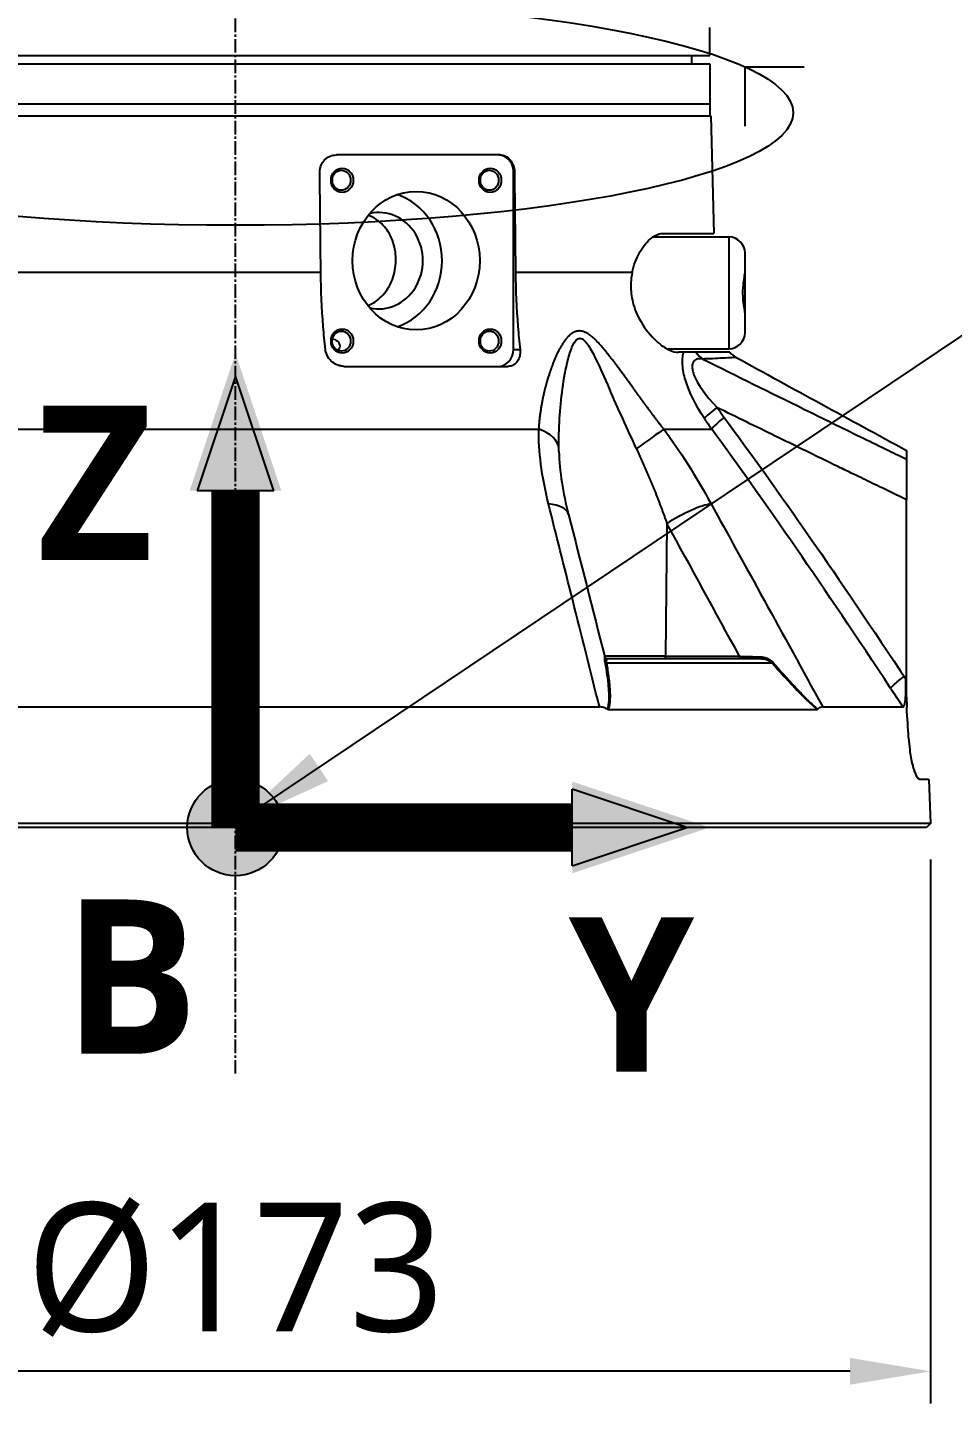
# Model space of a CAD drawing. Header units: millimetres. Extents: x 0 to 4378, y 0 to 2376.
# Drawn here: x 1619.2 to 1734.2, y 530.6 to 701.8 of the extents above; entities that cross this region are included whole.
import ezdxf

# ---------------------------------------------------------------- set-up
doc = ezdxf.new("R2010")
doc.units = ezdxf.units.MM
doc.header["$LTSCALE"] = 0.2
doc.linetypes.add('CENTER2', pattern=[1.125, 0.75, -0.125, 0.125, -0.125])
for name, color, linetype in [('02_Center Line', 1, 'CENTER2'), ('07_Special Line2', 76, 'Continuous'), ('12_Before Rev.Num.', 5, 'Continuous'), ('13_After Rev.Num.', 6, 'Continuous')]:
    doc.layers.add(name, color=color, linetype=linetype)
doc.layers.add('14_Mark', color=7, linetype='Continuous', true_color=0xe03c31)
doc.styles.add('Rainbow-5.0 Style', font='malgunsl.ttf')
doc.dimstyles.new('Rainbow-5.0 Style', dxfattribs={"dimtxt": 4, "dimasz": 2.5, "dimexe": 1, "dimexo": 1, "dimgap": 1, "dimtad": 1, "dimdsep": 46, "dimtxsty": 'Rainbow-5.0 Style', "dimcen": 0, "dimclrd": 251, "dimclre": 251, "dimclrt": 7, "dimazin": 3, "dimtp": 0.1, "dimtm": 0.1000000001, "dimtfac": 0.61, "dimtmove": 0, "dimatfit": 3, "dimfxl": 1, "dimlwd": -1, "dimlwe": -1, "dimarcsym": 1})

# ---------------------------------------------------------------- blocks, each defined once
blk = doc.blocks.new('A$C87452269')
for p, q in [((58.99788131788773, 96.00000000000364), (58.99788131788773, 99.00000000000364)), ((-58.99788131789501, 96.00000000000364), (58.99788131788773, 96.00000000000364)), ((56.69526961042993, 96.00000000000364), (56.71272467535891, 95.00000000000364)), ((-59, 95.00000000000364), (59, 95.00000000000364)), ((59, 95.00000000000364), (59, 88.50000000000364)), ((-59, 90.00000000000364), (59, 90.00000000000364)), ((-59, 88.50000000000364), (59.09165072549149, 88.50000000000364)), ((59.09165072549149, 88.50000000000364), (59.47396518040205, 73.90000000000146)), ((32.90375791505267, 83.65000000000146), (12.5606006537555, 83.65000000000146)), ((34.57167871104593, 81.55000000000291), (34.68755357106602, 81.55000000000291)), ((34.57167871104593, 59.45000000000437), (34.57167871104593, 81.55000000000291)), ((53.24380277816908, 73.90000000000146), (59.47396518040205, 73.90000000000146)), ((51.91498121556651, 73.45000000000073), (61.35757160023149, 73.45000000000073)), ((61.35757160023149, 73.45000000000437), (61.35757160023149, 59.55000000000291)), ((63.35757160023149, 61.55000000000291), (63.35757160023149, 71.45000000000073)), ((10.60979995424532, 69.0139275873371), (-41.08654323045448, 69.0139275873371)), ((49.32365697225305, 69.0139275873371), (34.81907760004106, 69.0139275873371)), ((34.57167871104593, 59.45000000000437), (35.38734863388345, 59.45000000000437)), ((53.6364548307738, 59.55000000000291), (61.35757160023149, 59.55000000000291)), ((55.73105290613148, 59.10000000000218), (55.07557749949592, 59.10000000000218)), ((61.45412827580549, 59.10000000000218), (55.7311166800755, 59.10000000000218)), ((13.5314918012582, 57.35000000000218), (33.87464906255445, 57.35000000000218)), ((-37.69948853403912, 49.53608112168513), (37.69948853407095, 49.53608112168513)), ((53.26389373254733, 49.53608112168513), (59.22319716028778, 49.53608112172151)), ((58.77755296466967, 40.1819825504499), (58.77747274045669, 40.1821016797403)), ((83.42887954473645, 18.35216030936135), (83.42893088677738, 40.77397349317107)), ((53.65089358027853, 37.81226609494115), (53.4853566482725, 21.29312819804909)), ((70.72883824659311, 33.28157056418058), (70.72883824659311, 33.27211003732373)), ((71.02883824659239, 32.8443450537452), (71.02883824659239, 32.83492523750101)), ((73.72883824659311, 28.88293441754649), (73.72883824659311, 28.87500121210905)), ((73.82883824659348, 28.73533918587782), (73.82883824659348, 28.7274928703664)), ((74.0288382465933, 28.43996850869735), (74.0288382465933, 28.43230250016859)), ((74.32644903969049, 28.0000000001819), (74.32145529638274, 28.0000000001819)), ((53.48534690430279, 21.29214691551169), (45.90464387097745, 21.29214691551169)), ((46.21265962621965, 21.00000000000364), (65.2126522615581, 21.00000000000364)), ((53.48536429224077, 21.29410963994451), (62.68626785730339, 21.29214691558809)), ((46.11543369936589, 20.4641814145325), (66.68335319779544, 20.4641814145325)), ((80.82883824657347, 18.26935042268815), (80.82883824657347, 18.26957498602133)), ((81.22883824659493, 17.66451155348113), (81.22883824659493, 17.66458568758026)), ((81.47883824659493, 17.32792990025337), (81.47883824659493, 17.32799389178035)), ((81.47883824659493, 17.28461005133431), (81.47883824659493, 17.28475604055348)), ((83.14998852689132, 18.76201752134148), (83.35489165468607, 18.45290484802536)), ((83.42887409514424, 16.09905492608596), (83.35961085378403, 18.30291883226528)), ((83.42887409514424, 16.09905492608596), (83.42887954473645, 18.35216030936135)), ((82.99481480386385, 14.99650004415162), (81.73949372478455, 16.89132182443791)), ((83.42887463221632, 16.27118341049936), (83.46932631844174, 14.98415968118934)), ((-45.2628946263394, 14.99258666580135), (45.26289462592649, 14.99258666736932)), ((46.33548263942612, 14.6947861208173), (72.35160561411249, 14.6947861208173)), ((73.01517167089423, 14.99258666580135), (82.99519300372594, 14.99258666512105)), ((83.47016230749432, 14.88228261239783), (83.46353557676957, 14.98373622733561)), ((86.221094580922, 5.986806222703308), (86.41270871266534, 0.4996954135058331)), ((86.41270871266534, 0.4996954135058331), (-86.41270871266988, 0.4996954135058331)), ((86.41270871266534, 0.4996954135058331), (85.93015846101662, -3.637978807091713e-12)), ((85.93015846101662, -3.637978807091713e-12), (-85.93015846101662, -3.637978807091713e-12))]:
    blk.add_line(p, q)
for centre, start, end in [((61.35757160023149, 71.45000000000073), 0, 90), ((61.35757160023149, 61.55000000000291), 270, 0)]:
    blk.add_arc(centre, 2.000000000000017, start, end)
for centre, major_axis, ratio, start_param, end_param in [((32.63861851879574, 81.55000000000291), (3.035925185660403e-14, 2.100000000000011), 0.9205048534523183, 4.712388980384703, 6.283185307179607), ((10.91760458268709, 80.50000000000364), (-1.354385353868892e-14, 1.250000000000012), 0.9205048534523175, 4.494204667888615, 4.93057329288087), ((29.32770165173315, 80.50000000000364), (-1.459769805034483e-14, 1.250000000000012), 0.9205048534523178, 4.494204667888614, 4.930573292880869), ((17.77826634627309, 70.50000000000364), (-9.429956815409918e-14, 8.600000000000085), 0.9205048534523175, 3.442246954204496, 5.982531006564879), ((17.77826634627309, 70.50000000000364), (5.183353746218701e-14, -6.000000000000059), 0.9205048534523177, 6.085343146653059, 9.622620121295798), ((10.91760458268709, 60.50000000000364), (-1.299741564375623e-14, 1.250000000000012), 0.9205048534523178, 4.890301942200272, 4.930573292880745), ((29.32770165173315, 60.50000000000364), (-1.354385353868892e-14, 1.250000000000012), 0.9205048534523175, 4.494204667888615, 4.93057329288087), ((32.63861851879574, 59.45000000000437), (1.122543418302052e-14, -2.100000000000018), 0.9205048534523175, 0, 1.570796326794891), ((59.52340639294016, 60.85018029219646), (-0.03806951426072868, 2.999758442289001), 0.9340632835532675, 2.181850768919199, 2.597153296152326), ((60.68663713804654, 52.30560269561465), (-2.480235443825538, -1.687729878621456), 0.1308235511377127, 4.948035408664106, 5.895303441798745), ((98.752649785627, 66.20846790545693), (45.75208855537978, -9.383181901956814), 0.795986691535365, 3.813983444511941, 3.853066969921853), ((61.56010725568922, 51.07545045157167), (-2.411352664815773, -1.784762820625177), 0.1400622427797446, 4.942659321620114, 5.910605933029733), ((35.22015836522223, 46.97046557193607), (4.999473748050196, 0.07254131618119408), 0.5854112687850838, 0.01994080326740947, 1.04343100646686), ((49.76096085215067, 46.97046557193607), (4.053536188257434, 2.927258849248592), 0.01176237832377421, 0.5188713298125194, 1.542361532997461), ((58.24738666996836, 106.6960910248345), (169.1336206684406, -92.68933907332737), 0.222057106594272, 4.975886450032916, 4.981824844137869), ((36.56814741850394, 37.68138112983797), (4.844711005073859, 1.236440168091982), 0.4687791268206981, 6.283170214987396, 7.230215262005144), ((55.56365506373641, 37.68138154349072), (-4.385303999462041, -2.401896923740748), 0.2184332937726351, 3.64628564734107, 5.041230412281967), ((36.56814741850394, 37.68138112983797), (4.844711005073861, 1.236440168091982), 0.4687791268206978, 6.282298607728438, 6.28317021498733), ((46.21265962621965, 21.30000000000291), (-1.742876125313747e-14, -0.2999999999998683), 0.9999929031415961, 4.95973332079193, 6.283185307179646), ((46.24614998502148, 20.657017697431), (-0.2951491284363623, -0.05373073593467418), 0.660564427974282, 0.2582544314624728, 0.9958373443043227), ((53.3705811260279, 21.30000000000291), (4.397117435786522e-16, -0.3000000000000229), 0.3826834323649583, 0, 1.547888461282266), ((62.5715025417885, 21.30000000007931), (2.394575016788705e-13, -0.3000000000757315), 0.3826834323650412, 0, 1.544615301971646), ((65.21265227196727, 21.29999306240643), (3.0888442019299e-11, -0.2999930624154649), 0.003767448132980713, 8.653670308333972e-06, 1.323476485999772), ((66.87237018290489, 20.65701769743828), (-0.2236197497770866, -0.1999855182479185), 0.1344646345647743, 0.4552805060985019, 1.19286341894958), ((70.32023226974161, 35.69275240158822), (166.023475329156, -250.6170606738201), 0.002880447990078332, 4.783917869705753, 4.785571770159661), ((80.91902415452205, 25.69485954397169), (-1.774054860926712, 11.65337647668633), 0.1452992235681309, 4.003320861225999, 4.019878715044891), ((84.2223414335358, 18.43069115428443), (2.500948974476283, 1.656880872925416), 0.1278304533983268, 1.80796047706014, 1.837343748741395), ((-1075.350872287685, -700.4975617069176), (1234.455022477641, -656.3476469863452), 0.9653511194565165, 1.057223007896959, 1.058864727963059), ((1.662825677159162, -89.56889201972444), (11.91721721188577, -378.2196698701767), 0.2321113495944738, 1.843580702354087, 1.843591468505062), ((4.550487550851358, 149.4239640901724), (-79.84917252621246, 134.1595571193344), 0.1101017075436926, 3.086416260472389, 3.086718800803501)]:
    blk.add_ellipse(centre, major_axis=major_axis, ratio=ratio, start_param=start_param, end_param=end_param)
for centre, major_axis, ratio in [((13.26199135362458, 80.50000000000364), (1.674035704299498e-15, -1.500000000000035), 0.9205048534523176), ((13.16430857150226, 80.50000000000364), (-1.395029753582896e-15, 1.250000000000012), 0.9205048534523187), ((31.67208842267064, 80.50000000000364), (1.67403570429942e-15, -1.499999999999965), 0.9205048534523175), ((31.57440564054832, 80.50000000000364), (-1.395029753582897e-15, 1.250000000000013), 0.9205048534523169), ((22.46703988814807, 70.50000000000364), (-9.597804704650325e-15, 8.600000000000085), 0.9205048534523175), ((13.26199135362458, 60.50000000000364), (1.674035704299487e-15, -1.500000000000025), 0.9205048534523175), ((13.16430857150226, 60.50000000000364), (-1.395029753582897e-15, 1.250000000000013), 0.9205048534523181), ((31.67208842267064, 60.50000000000364), (1.67403570429942e-15, -1.499999999999965), 0.9205048534523175), ((31.57440564054832, 60.50000000000364), (-1.395029753582897e-15, 1.250000000000013), 0.9205048534523169)]:
    blk.add_ellipse(centre, major_axis=major_axis, ratio=ratio)
for points, knots in [([(58.99788131788773, 99.00000000000364), (58.99788131788773, 99.05596077663722), (58.99796531498578, 99.11269328280468), (58.99811344497812, 99.16549944681174), (58.9982615747449, 99.218305530012), (58.99847675059118, 99.26864172552814), (58.99870808990545, 99.31234000420591), (58.99893943452844, 99.35603928567798), (58.9991914942857, 99.39430562870257), (58.99940466529551, 99.42397035231261), (58.9996178396359, 99.45363553942661), (58.99979631766109, 99.47553683755905), (58.99989822190764, 99.48784235790663), (58.99996471259601, 99.49587148875071), (58.99999999999636, 99.49998670446439), (58.99999999999636, 99.49999996723272), (58.99999999999636, 99.49999998907879), (58.99999999989996, 99.49999999971624), (58.99999999970532, 99.49999999914871)], [0, 0, 0, 0, 0.107467641415859, 0.107467641415859, 0.107467641415859, 0.21493511837461, 0.21493511837461, 0.21493511837461, 0.322405061510816, 0.322405061510816, 0.322405061510816, 0.42987668383301, 0.42987668383301, 0.42987668383301, 0.499999985704788, 0.499999985704788, 0.499999985704788, 0.5001154899819796, 0.5001154899819796, 0.5001154899819796, 0.5001154899819796]), ([(10.47827592527028, 81.55000000000291), (10.47823321371652, 81.55407042598017), (10.47820248856442, 81.5581370035543), (10.47696663864099, 81.8251123404516), (10.52863879046527, 82.10510332002377), (10.74040995205905, 82.61881502849428), (10.90043252251508, 82.8525575634958), (11.27159112416666, 83.22484236449236), (11.50890471472212, 83.38660995009559), (12.0238148442204, 83.59843398264275), (12.30082403345568, 83.65000000000146), (12.5606006537555, 83.65000000000146)], [0.6379720802646005, 0.6379720802646005, 0.6379720802646005, 0.6379720802646005, 0.6391912731240651, 0.6391912731240651, 0.7180921364767578, 0.7180921364767578, 0.7969929998294505, 0.7969929998294505, 0.8776444405911638, 0.8776444405911638, 0.9572533269179163, 0.9572533269179163, 0.9572533269179163, 0.9572533269179163]), ([(32.90375791505176, 83.65000000000146), (33.12477241017041, 83.65000000000146), (33.35999300485128, 83.59843398264275), (33.79684892255864, 83.38660995009559), (33.99805322079374, 83.22484236449236), (34.31387749642636, 82.8525575634958), (34.45075636714773, 82.61881502849428), (34.63549348511606, 82.10510332002377), (34.68336713977806, 81.8251123404516), (34.68739609032855, 81.56219958712973), (34.687458346526, 81.5581370035543), (34.68751085951226, 81.55407042598017), (34.68755357106602, 81.55000000000291)], [-0.3180620537938501, -0.3180620537938501, -0.3180620537938501, -0.3180620537938501, -0.2384531674670978, -0.2384531674670978, -0.1578017267053853, -0.1578017267053853, -0.07890086335269264, -0.07890086335269264, 0, 0, 0, 0.001219192859469876, 0.001219192859469876, 0.001219192859469876, 0.001219192859469876]), ([(16.46400729856032, 64.89374065572702), (16.5098118120568, 64.91297833617864), (16.55535152935045, 64.93292776385715), (17.26617592287585, 65.25756701020146), (17.86801952894712, 65.71586585136174), (18.81732253182054, 66.77269957985118), (19.22882258968821, 67.4419705377004), (19.78574241588649, 68.90997008289924), (19.93166351833315, 69.70873635967291), (19.96679544519975, 71.21749487974012), (19.85496770880218, 72.02639020443166), (19.35677351321465, 73.51336660416564), (18.96995999235605, 74.19163350899908), (18.05621232200519, 75.2632486676157), (17.46807484267902, 75.72862914194411), (16.71084496453204, 76.0836567517581), (16.61155243268513, 76.12603867202779), (16.51101922573707, 76.16500114996961)], [1.11057433703669, 1.11057433703669, 1.11057433703669, 1.11057433703669, 1.125889314929243, 1.125889314929243, 1.351193953972179, 1.351193953972179, 1.576181652872396, 1.576181652872396, 1.801169351772614, 1.801169351772614, 2.029240420450326, 2.029240420450326, 2.257311489128038, 2.257311489128038, 2.485112223314755, 2.485112223314755, 2.518862336889341, 2.518862336889341, 2.518862336889341, 2.518862336889341]), ([(49.32365697225305, 69.0139275873371), (49.35010379524101, 69.13707195021198), (49.37839029869338, 69.25902800219046), (49.63051690834982, 70.25470446355757), (49.96306931653908, 71.03755899956013), (50.7319284975365, 72.35909815970808), (51.23694116961087, 72.95038489831859), (52.26148245477816, 73.71483853950849), (52.77922288675563, 73.89945831921796), (53.24380277816817, 73.90000000000146)], [-4.497581447623855, -4.497581447623855, -4.497581447623855, -4.497581447623855, -4.459504378649212, -4.459504378649212, -4.182134506003827, -4.182134506003827, -3.861141805736833, -3.861141805736833, -3.549738273612625, -3.549738273612625, -3.549738273612625, -3.549738273612625]), ([(11.17807098808771, 59.45000000000437), (11.07495611288596, 60.38664649759085), (10.98438570126837, 61.3435333271118), (10.72991160331003, 64.56057862367015), (10.63244013782605, 66.85569681431662), (10.60979995424532, 69.0139275873371)], [10.9010527650414, 10.9010527650414, 10.9010527650414, 10.9010527650414, 11.17175794247852, 11.17175794247852, 11.80432298398041, 11.80432298398041, 11.80432298398041, 11.80432298398041]), ([(34.81907760004106, 69.0139275873371), (34.84171778362179, 66.85569681431662), (34.93918924910668, 64.56057862367015), (35.1936633470641, 61.3435333271118), (35.2842337586826, 60.38664649759085), (35.38734863388345, 59.45000000000437)], [12.01122203764196, 12.01122203764196, 12.01122203764196, 12.01122203764196, 12.64378707914384, 12.64378707914384, 12.91449225658096, 12.91449225658096, 12.91449225658096, 12.91449225658096]), ([(49.32365697225305, 69.0139275873371), (49.23897549000139, 68.61669793953479), (49.18310130430837, 68.20321364718984), (49.12416466571722, 67.04709471792376), (49.18887330551388, 66.31463678118598), (49.53626394155162, 64.7385988799615), (49.85034171461666, 63.94050955633793), (50.74069017980673, 62.27107397987493), (51.38418572818046, 61.43557622986918), (52.67367566933262, 60.16070781126109), (53.30940870242921, 59.69763256494116), (54.3192653600172, 59.21085132740336), (54.71924167172529, 59.0999791373215), (55.07557749949592, 59.10000000000218)], [-3.945015849113856, -3.945015849113856, -3.945015849113856, -3.945015849113856, -3.812381416842002, -3.812381416842002, -3.585477498220373, -3.585477498220373, -3.313626774316878, -3.313626774316878, -2.951008644487252, -2.951008644487252, -2.619444718049323, -2.619444718049323, -2.379641178510675, -2.379641178510675, -2.379641178510675, -2.379641178510675]), ([(63.3575716002324, 69.2974070024793), (63.35777990305542, 69.18466142588295), (63.33468480531246, 69.0271064342196), (63.26182115268693, 68.5821663011011), (63.20690945331808, 68.275900677756), (63.12226401839689, 67.6456138568974), (63.09037201810406, 67.33809935632598), (63.06134968094011, 66.78765884935638), (63.05711890284601, 66.55331768443284), (63.06634963884062, 66.0549558830935), (63.08218269135705, 65.79474756041964), (63.14181514313168, 65.16395194095094), (63.19531963074587, 64.81378187005248), (63.28876560929984, 64.24924631368413), (63.32899055847702, 64.02713964526265), (63.35388732755928, 63.79963464073444), (63.35766524145947, 63.74748671791895), (63.3575716002324, 63.70259299752797)], [1.226866860049611, 1.226866860049611, 1.226866860049611, 1.226866860049611, 1.323507215695209, 1.323507215695209, 1.445860169712676, 1.445860169712676, 1.546240725166403, 1.546240725166403, 1.61872455074069, 1.61872455074069, 1.70080073604406, 1.70080073604406, 1.826043551194222, 1.826043551194222, 1.937058211534999, 1.937058211534999, 1.976178444909603, 1.976178444909603, 1.976178444909603, 1.976178444909603]), ([(12.69609717920048, 59.3581691201216), (12.70303882343524, 59.36203001014655), (12.70987113419505, 59.36597950721989), (12.78347164892148, 59.41016837346979), (12.83765517484699, 59.45773957920392), (12.93530116247257, 59.57656637132459), (12.96961234291211, 59.64914306548235), (13.01299305332668, 59.81832352291894), (13.01142375408472, 59.92294228060928), (12.94194550302564, 60.1790379648628), (12.84994786492098, 60.32041925101657), (12.54854072988928, 60.60101898710127), (12.3009897507709, 60.72074506640638), (12.05007315833063, 60.72121983207762)], [1.018316719837377, 1.018316719837377, 1.018316719837377, 1.018316719837377, 1.022016416784548, 1.022016416784548, 1.058827103566527, 1.058827103566527, 1.106670069485048, 1.106670069485048, 1.17095248736052, 1.17095248736052, 1.262058410157705, 1.262058410157705, 1.390166218997249, 1.390166218997249, 1.390166218997249, 1.390166218997249]), ([(40.21779140185572, 47.10135030598758), (40.17206216730028, 49.57898896163169), (40.3264571316904, 52.09386931435074), (40.84073780428844, 55.82628754929101), (41.05679069860616, 57.06824092625902), (41.51915879278204, 58.83909390067856), (41.69741498934673, 59.42105135607562), (42.15441046811611, 60.41320603468557), (42.45009118916641, 60.84085682425575), (43.18516658222143, 60.85548204245424), (43.55839742469743, 60.43496582085572), (44.20349555817302, 59.4585723170967), (44.4964164510211, 58.88973995917695), (45.36066876565383, 57.1154796451483), (45.89887805285252, 55.86755224872104), (47.53784725727201, 52.11809018628628), (48.65384611049558, 49.58603525178114), (49.84178917348709, 47.10135030598758)], [0, 0, 0, 0, 0.25, 0.25, 0.375, 0.375, 0.4375, 0.4375, 0.5, 0.5, 0.5625, 0.5625, 0.624999999999999, 0.624999999999999, 0.749999999999999, 0.749999999999999, 1, 1, 1, 1]), ([(13.5314918012582, 57.35000000000218), (13.52374749789305, 57.35000000000218), (13.51599961371448, 57.35004356074569), (13.48626698845055, 57.35037738711617), (13.46426322787647, 57.35097371407755), (13.40495247702802, 57.35351491771871), (13.36763375262399, 57.35610772543805), (13.19922927238622, 57.37224020915892), (13.06874609888291, 57.39686584423544), (12.6997008969629, 57.5001450291893), (12.46928816575655, 57.60654127119778), (12.01304492394956, 57.90671431360897), (11.79663847992924, 58.11079874153074), (11.43970710397662, 58.5906543353085), (11.30504062981072, 58.86751081680632), (11.20657459226459, 59.25501295340655), (11.18883751889734, 59.35220195336296), (11.17807098808771, 59.45000000000437)], [-0.3477683568502347, -0.3477683568502347, -0.3477683568502347, -0.3477683568502347, -0.345385950333599, -0.345385950333599, -0.3386296287942426, -0.3386296287942426, -0.3271859468320503, -0.3271859468320503, -0.2869691925738913, -0.2869691925738913, -0.2114242295585936, -0.2114242295585936, -0.1231599811623822, -0.1231599811623822, -0.03048172247396057, -0.03048172247396057, 0, 0, 0, 0]), ([(35.38734863388345, 59.45000000000437), (35.41185026035419, 59.22743887510296), (35.40730368957156, 59.00866226146536), (35.33701749807551, 58.55226776946438), (35.25955496041843, 58.32180396475815), (35.04760642946894, 57.94343648408176), (34.92126299886149, 57.78991974168093), (34.64927998610437, 57.56730469309696), (34.51202561238642, 57.48844260998885), (34.27965777370355, 57.40426230640514), (34.193264764589, 57.3819466435707), (34.0619427103793, 57.36118918903594), (34.01925898661466, 57.35637169788242), (33.95296248700743, 57.35185881785947), (33.92971609417691, 57.3508240182382), (33.89580436952656, 57.3501110256766), (33.88523803446333, 57.35000000000218), (33.87464906255445, 57.35000000000218)], [-0.683614517972085, -0.683614517972085, -0.683614517972085, -0.683614517972085, -0.6141634795049422, -0.6141634795049422, -0.5308238833176346, -0.5308238833176346, -0.457172216732482, -0.457172216732482, -0.3969813805473817, -0.3969813805473817, -0.3635708954213863, -0.3635708954213863, -0.3478023526875635, -0.3478023526875635, -0.3393635610490592, -0.3393635610490592, -0.3355565741432732, -0.3355565741432732, -0.3355565741432732, -0.3355565741432732]), ([(58.30714185546822, 50.86597543961398), (57.17154412682248, 52.5871569985502), (56.4387502184245, 54.12685932208478), (56.0204089479621, 55.42788766315061), (55.81123831273089, 56.07840183368171), (55.67390703754427, 56.62446165952861), (55.60569862743614, 57.31789116275104), (55.53749021732801, 58.01132066597711), (55.58795135817854, 58.64659572118035), (55.73105294240304, 59.10000000000218)], [0, 0, 0, 0, 0.5, 0.5, 0.5, 0.75, 0.75, 0.75, 1, 1, 1, 1]), ([(58.10472569677313, 58.26571478955157), (57.97981925873319, 58.29010919790744), (57.86517972511956, 58.30183761893204), (57.65820162342425, 58.30491157573488), (57.59058088924303, 58.30133267182464), (57.27600137505851, 58.23689834431207), (57.12659246877683, 58.15575161695597), (56.84951246625133, 57.80342198134531), (56.78167470052722, 57.55384216161474), (56.79417299133456, 57.09152009473837), (56.81742807726005, 56.92277821375319), (56.88223459647816, 56.65042508130864), (56.90882508646064, 56.55643208263427), (56.97220394159467, 56.36244968897518), (57.02567830195949, 56.22162113538434), (57.45597740136054, 55.16844764459893), (58.38229741250689, 53.81745578998743), (59.8928800364838, 52.22707185061518)], [0, 0, 0, 0, 0.0624999999999958, 0.0624999999999958, 0.124999999999992, 0.124999999999992, 0.249999999999984, 0.249999999999984, 0.374999999999976, 0.374999999999976, 0.437499999999974, 0.437499999999974, 0.468749999999972, 0.468749999999972, 0.499999999999971, 0.499999999999971, 1, 1, 1, 1]), ([(58.10472569676858, 58.2657147895552), (62.40498413267142, 56.13283995889287), (66.59834659463922, 54.06057669758957), (70.68311162740792, 52.05000818957342), (73.0623685519613, 50.87891046262666), (75.40478489336601, 49.72874357580804), (77.7100183111952, 48.59971959594623), (78.73617733689844, 48.09714222646653), (79.75496819878026, 47.59875376854325), (80.76636126634185, 47.10457249404135), (80.91984649664937, 47.02957739157864), (81.07317028580474, 46.95462506278272), (81.2263419245428, 46.8796348852884), (81.62809018553253, 46.68294590521327), (82.02851364224534, 46.4882059171432), (82.42782516477291, 46.29331563828237)], [0, 0, 0, 0, 0.5039546104364107, 0.5039546104364107, 0.5039546104364107, 0.7974935256304067, 0.7974935256304067, 0.7974935256304067, 0.9281603834382046, 0.9281603834382046, 0.9281603834382046, 0.9479898972121645, 0.9479898972121645, 0.9479898972121645, 1, 1, 1, 1]), ([(62.24514397332314, 58.47133172258691), (62.24426314869925, 58.47181501871091), (61.89677616966492, 58.44852699433613), (61.21213423656536, 58.40880540400758), (60.87763127582457, 58.38939819430016), (60.46421544526856, 58.36499954831743), (59.96754446107116, 58.33766815389754), (59.95625959329118, 58.33704715693602), (59.94492971830368, 58.33642466063975), (59.93355498944948, 58.33580074134079), (59.55226635546023, 58.31488654281202), (59.11543962074211, 58.28765212966027), (58.62933873651855, 58.27683426710792)], [0.5000316437555254, 0.5000316437555254, 0.5000316437555254, 0.5000316437555254, 0.7671377573834874, 0.7671377573834874, 0.7671377573834874, 0.8976406984407046, 0.8976406984407046, 0.8976406984407046, 0.9006058574323157, 0.9006058574323157, 0.9006058574323157, 1, 1, 1, 1]), ([(83.42889715421006, 40.77397225139066), (82.3116441195616, 41.31245749465234), (81.19410259521374, 41.85027716770128), (80.07700785083853, 42.38911604827445), (79.69816109683143, 42.57185557136836), (79.31936022464743, 42.75469749514377), (78.94060555344095, 42.93764105329319), (78.14692762754385, 43.32099807784834), (77.3534443820854, 43.7047909248322), (76.5601456936638, 44.08899539842969), (75.95572867823648, 44.3817221161662), (75.35141879757794, 44.6746877818332), (74.74721249525464, 44.96788342552099), (73.00848410027083, 45.81161443097517), (71.27060736283784, 46.65724520803997), (69.53349871240425, 47.504573718139), (68.87620061581674, 47.8251912090127), (68.219011778805, 48.14605059088353), (67.56192893096522, 48.46714410187633), (65.16827737119456, 49.6368382826804), (62.77602172559637, 50.80962300320243), (60.38498407434145, 51.98507995633554), (60.22095147162599, 52.0657199509842), (60.05692451253344, 52.14637260566451), (59.89294017092743, 52.22704226836504)], [0, 0, 0, 0, 0.1421652837245261, 0.1421652837245261, 0.1421652837245261, 0.190378612578461, 0.190378612578461, 0.190378612578461, 0.2914093265324066, 0.2914093265324066, 0.2914093265324066, 0.368384977048041, 0.368384977048041, 0.368384977048041, 0.5898983057888376, 0.5898983057888376, 0.5898983057888376, 0.673715912312036, 0.673715912312036, 0.673715912312036, 0.979050536781829, 0.979050536781829, 0.979050536781829, 0.9999974395311565, 0.9999974395311565, 0.9999974395311565, 0.9999974395311565]), ([(83.42889948981156, 46.9003127023243), (83.42889951261623, 46.90031268986786), (83.42889953541817, 46.90031165241453), (83.42889955821738, 46.90030959037904), (83.42890267124949, 46.90002804116011), (83.4289057445776, 46.88063340039662), (83.42890877056561, 46.84328919243126), (83.42891181404957, 46.80572905546069), (83.42891480830167, 46.75001255123061), (83.4289177626215, 46.67749663748691), (83.42891779034562, 46.6768161207583), (83.42891781806338, 46.67613412568971), (83.42891784577387, 46.67545065323429), (83.42892076244243, 46.60351259784511), (83.42892361661325, 46.50636677101284), (83.42892648472662, 46.41498937869983), (83.42892654380012, 46.41310733339196), (83.4289266028236, 46.41122817153882), (83.42892666179523, 46.40935213220291), (83.42892949324596, 46.31927699015068), (83.42893228610137, 46.20948323189077), (83.42893436792656, 45.82102949263572)], [0.4990871525914052, 0.4990871525914052, 0.4990871525914052, 0.4990871525914052, 0.5, 0.5, 0.5, 0.6246396587464345, 0.6246396587464345, 0.6246396587464345, 0.75, 0.75, 0.75, 0.7511764287981537, 0.7511764287981537, 0.7511764287981537, 0.875, 0.875, 0.875, 0.877550319783114, 0.877550319783114, 0.877550319783114, 1, 1, 1, 1]), ([(83.42893436792565, 45.8210294918099), (83.4289352004671, 45.66559109591253), (83.42893575721246, 45.41733119193304), (83.4289363160351, 44.77031784473729), (83.42893629323316, 44.36192014449989), (83.42893560099583, 43.4401844472668), (83.42893495106455, 42.93084888146041), (83.42893322616328, 41.87742706805147), (83.4289321352444, 41.32297162417672), (83.42889715421006, 40.77397225139066)], [-0.6621411955046085, -0.6621411955046085, -0.6621411955046085, -0.6621411955046085, -0.500004661764362, -0.500004661764362, -0.330185761901586, -0.330185761901586, -0.1648010392819811, -0.1648010392819811, -7.303728316256653e-06, -7.303728316256653e-06, -7.303728316256653e-06, -7.303728316256653e-06]), ([(45.96985338562718, 20.55527606855321), (45.93111392198261, 20.76284622896492), (45.91858481771669, 20.94457891877755), (45.91747518112243, 21.05230878864677), (45.91638779654659, 21.15787830531917), (45.92441206907279, 21.21696887246799), (45.92195599880688, 21.22605598315931)], [0, 0, 0, 0, 0.5, 0.5, 0.5, 0.9899732859675234, 0.9899732859675234, 0.9899732859675234, 0.9899732859675234]), ([(46.25602205632822, 14.71446385851596), (46.3670328902117, 15.03390638370183), (46.43287052579035, 15.40662396914558), (46.45518820555844, 15.83592443843372), (46.45904629586585, 15.91013824546098), (46.46135443157345, 15.98002058918792), (46.4628575724073, 16.04830002421659), (46.46570205186617, 16.17750910839095), (46.46510322775703, 16.30134020662081), (46.46227062302933, 16.43965088983532), (46.4579411525674, 16.65105067022159), (46.44734051029263, 16.88647978578592), (46.43063487971085, 17.144585501439), (46.42248074371673, 17.2705687198395), (46.41280494400507, 17.39791812863768), (46.40183668265036, 17.52655594406315), (46.32292087905262, 18.45209521132347), (46.17616813587028, 19.44982364114185), (45.96985338565082, 20.55527606842588)], [3.037985271076093e-06, 3.037985271076093e-06, 3.037985271076093e-06, 3.037985271076093e-06, 0.249999999999998, 0.249999999999998, 0.249999999999998, 0.2932173445480433, 0.2932173445480433, 0.2932173445480433, 0.374999999999997, 0.374999999999997, 0.374999999999997, 0.499999999999996, 0.499999999999996, 0.499999999999996, 0.5610133807393108, 0.5610133807393108, 0.5610133807393108, 1, 1, 1, 1]), ([(46.21265962621965, 21.00000000000364), (46.21163934727065, 21.00000000000364), (46.18730065436193, 20.99241500384232), (46.16970848663368, 20.96549974774462), (46.16091240277001, 20.95204211969758), (46.15302286122096, 20.93614381021325), (46.14626920716637, 20.92010515998118), (46.13951555311178, 20.90406650975274), (46.13688644692047, 20.89842185566886), (46.12978470467806, 20.87331246184476), (46.10137773570841, 20.77287488655929), (46.09574509862796, 20.6229585508845), (46.11543369936589, 20.4641814145325)], [0, 0, 0, 0, 0.250000000000017, 0.250000000000017, 0.250000000000017, 0.375000000000014, 0.375000000000014, 0.375000000000014, 0.500000000000011, 0.500000000000011, 0.500000000000011, 1, 1, 1, 1]), ([(62.68626823079467, 21.29214691550078), (62.80536151858905, 21.28878362035175), (62.96461826775521, 21.28388317841382), (63.37402608025786, 21.27254198808441), (63.65932846420765, 21.26535034749031), (64.45847859246624, 21.24449980194549), (64.89771297149673, 21.234067562571), (65.21374811873102, 21.22655100393968)], [0, 0, 0, 0, 0.249999999999997, 0.249999999999997, 0.499999999999994, 0.499999999999994, 0.9999999897108722, 0.9999999897108722, 0.9999999897108722, 0.9999999897108722]), ([(65.21374811873102, 21.22655100393968), (65.51414538070549, 21.21941077293013), (65.76293809793242, 21.17579341432429), (66.07475576346678, 21.05349668929193), (66.38657342900115, 20.93119996425958), (66.63301649735786, 20.76373177373534), (66.81484775148601, 20.55527606855321)], [0, 0, 0, 0, 0.5, 0.5, 0.5, 1, 1, 1, 1]), ([(66.81484775158788, 20.5552760684368), (67.36543423382227, 19.9240683054777), (67.89389006881447, 19.32734981907197), (68.40095011091125, 18.76592805598921), (68.65448013195964, 18.48521717444964), (68.90265294041819, 18.2133499823467), (69.14539227773912, 17.95041336030408), (69.27018949256671, 17.81523231190295), (69.40409780961909, 17.67101108599309), (69.53749700508524, 17.52790569324861), (69.66356860270935, 17.39266105830757), (69.78930533790572, 17.25830189815315), (69.9063374592024, 17.13345860113623), (70.3002842828173, 16.71321824520055), (70.61139895406905, 16.3839853656682), (70.94811710808062, 16.04769096870587), (71.02315048657965, 15.97275201910452), (71.0994452194318, 15.89734363696698), (71.17826424956183, 15.82054901161246), (71.61078984103005, 15.39913249966048), (72.02120268194449, 15.03152935182879), (72.4016308909031, 14.71445221376416)], [0, 0, 0, 0, 0.25, 0.25, 0.25, 0.375, 0.375, 0.375, 0.4392650343597297, 0.4392650343597297, 0.4392650343597297, 0.5, 0.5, 0.5, 0.7044425627018706, 0.7044425627018706, 0.7044425627018706, 0.75, 0.75, 0.75, 0.9999999997526038, 0.9999999997526038, 0.9999999997526038, 0.9999999997526038]), ([(46.11543369936589, 20.4641814145325), (46.23259495513321, 19.82353769389738), (46.32705237479058, 19.2194293814282), (46.39930343874039, 18.65178264462884), (46.43542897071529, 18.36795927622734), (46.46600435322944, 18.09325299861666), (46.49110771096093, 17.82767472662454), (46.50292147254913, 17.70269230706617), (46.51352283546748, 17.57972223178149), (46.52292281328937, 17.45879453999441), (46.5235099595584, 17.4512410920579), (46.52409241627265, 17.44369524572176), (46.52467013857313, 17.43615704625336), (46.53449696471398, 17.30793527686183), (46.54166249412265, 17.20462982824756), (46.55008769779033, 17.0583461939932), (46.57418899001186, 16.63988454543869), (46.57952452621976, 16.2937722931747), (46.56727959295677, 15.99477392917834), (46.56240244733726, 15.87568315671524), (46.55534206195716, 15.76369021416031), (46.54520370713271, 15.65758128925154), (46.52740746681229, 15.47132425241944), (46.50849661588654, 15.33400732174414), (46.47545454000647, 15.17646198624789), (46.44241250357663, 15.01891683885333), (46.39587694681813, 14.85835618350029), (46.33548351768059, 14.6947879612635)], [0, 0, 0, 0, 0.250000000000003, 0.250000000000003, 0.250000000000003, 0.375000000000003, 0.375000000000003, 0.375000000000003, 0.4338256046988476, 0.4338256046988476, 0.4338256046988476, 0.437500000000003, 0.437500000000003, 0.437500000000003, 0.500000000000003, 0.500000000000003, 0.500000000000003, 0.6787886469182824, 0.6787886469182824, 0.6787886469182824, 0.750000000000004, 0.750000000000004, 0.750000000000004, 0.875000000000002, 0.875000000000002, 0.875000000000002, 0.9999998507560783, 0.9999998507560783, 0.9999998507560783, 0.9999998507560783]), ([(72.35160624515447, 14.6947879612635), (72.14224867314442, 14.86461316299392), (71.92717301961966, 15.0475766784366), (71.70656828093706, 15.24372731006224), (71.59626578475218, 15.34180273865786), (71.48458413990647, 15.4431785172892), (71.37152156907086, 15.54783719870466), (71.25845899823616, 15.65249588012011), (71.11526642946137, 15.78809136299242), (71.02817569840681, 15.871638575205), (70.98705311115191, 15.91108798024288), (70.94472987184781, 15.95194654211809), (70.90120410031705, 15.99418742817579), (70.7603693286319, 16.13086474219381), (70.60700834146337, 16.28249907121426), (70.4412241427699, 16.44884986143734), (70.2242034130013, 16.66661229100646), (69.96003807092711, 16.93654669258467), (69.72647083190168, 17.17831982930875), (69.63722927449271, 17.27069670267156), (69.54727331856338, 17.36425685168069), (69.4566221213845, 17.45893192786025), (68.59824685807325, 18.35540926044632), (67.67234455425933, 19.35759727389814), (66.68335319779544, 20.4641814145325)], [1.43745142533264e-07, 1.43745142533264e-07, 1.43745142533264e-07, 1.43745142533264e-07, 0.125, 0.125, 0.125, 0.1875, 0.1875, 0.1875, 0.25, 0.25, 0.25, 0.2795113116207419, 0.2795113116207419, 0.2795113116207419, 0.375, 0.375, 0.375, 0.5, 0.5, 0.5, 0.547760099930063, 0.547760099930063, 0.547760099930063, 1, 1, 1, 1]), ([(81.4660235157371, 17.30555111075955), (81.55913361381317, 17.47946423524263), (81.93651840309849, 17.8422803178255), (82.47976081996057, 18.26542841481569), (82.68970998778059, 18.4289642287913), (82.91902342692447, 18.59840033755245), (83.14998853489124, 18.76201752042834)], [0, 0, 0, 0, 0.7212539650080358, 0.7212539650080358, 0.7212539650080358, 1, 1, 1, 1]), ([(82.99481480386476, 14.99650004414798), (83.03341142736099, 14.99902532632768), (83.07255727895881, 15.02425734558346), (83.15073417687381, 15.13970801150572), (83.18813624765244, 15.24203322660833), (83.26362592197984, 15.54244880876649), (83.29466197763759, 15.76817941670015), (83.34039835159729, 16.26419663605702), (83.3546030020716, 16.53538241748902), (83.37654186032523, 17.29998971137684), (83.37248171032297, 17.81427147776412), (83.35926522032605, 18.30267249301687)], [1.055933170255394, 1.055933170255394, 1.055933170255394, 1.055933170255394, 1.099932173567964, 1.099932173567964, 1.15301570134147, 1.15301570134147, 1.23739034584097, 1.23739034584097, 1.321764990340471, 1.321764990340471, 1.465056133795449, 1.465056133795449, 1.465056133795449, 1.465056133795449]), ([(46.25601800959521, 14.7144522137969), (46.101279373529, 14.80262277484508), (45.94002889420335, 14.87243925806251), (45.60572832634898, 14.96783758273159), (45.43496014551238, 14.99258699078928), (45.2628946209843, 14.99258697140249)], [-0.1212578700931321, -0.1212578700931321, -0.1212578700931321, -0.1212578700931321, -0.06073354852172358, -0.06073354852172358, -1.219072446210944e-08, -1.219072446210944e-08, -1.219072446210944e-08, -1.219072446210944e-08]), ([(46.3354825803226, 14.69478929215256), (46.32127201984895, 14.69479823477377), (46.30696099823945, 14.69628820560683), (46.28023828994901, 14.70289961937306), (46.26778659802858, 14.70768959455381), (46.25601800959521, 14.7144522137969)], [-0.009677244761738769, -0.009677244761738769, -0.009677244761738769, -0.009677244761738769, -0.004619380211359617, -0.004619380211359617, -3.186487172581863e-06, -3.186487172581863e-06, -3.186487172581863e-06, -3.186487172581863e-06]), ([(72.4016308909031, 14.71445221376416), (72.39438227965002, 14.70769032708631), (72.38662248104356, 14.70290065355948), (72.36980494524687, 14.69628849851506), (72.36070678426586, 14.69479823565052), (72.3516055203163, 14.69478929215256)], [-0.009683736137292032, -0.009683736137292032, -0.009683736137292032, -0.009683736137292032, -0.005063892393931249, -0.005063892393931249, -9.827162458649408e-07, -9.827162458649408e-07, -9.827162458649408e-07, -9.827162458649408e-07]), ([(73.0151716621258, 14.99258697140249), (72.90875300665448, 14.99258699541679), (72.80330061113091, 14.96795180287518), (72.59672711086478, 14.87276167497475), (72.49704565215325, 14.80282850345611), (72.4016308909031, 14.71445221376416)], [-0.1213984442142584, -0.1213984442142584, -0.1213984442142584, -0.1213984442142584, -0.06074723058638142, -0.06074723058638142, -2.43663601680361e-05, -2.43663601680361e-05, -2.43663601680361e-05, -2.43663601680361e-05]), ([(83.70249191419953, 11.14143712993973), (83.7320149129564, 10.64082594304637), (83.77778554251563, 10.14889724894601), (83.92319644154759, 9.002407798136119), (84.03744809980526, 8.381281517271418), (84.31159741363808, 7.252236217820609), (84.46757325241651, 6.808089501217182), (84.84771839453242, 6.027604023554886), (85.0098582542505, 6.029114540535375), (85.217750656524, 6.021853816218936), (85.35369229877142, 6.017105931059632), (85.7546860038783, 6.003100607274973), (85.95602253719699, 5.996068158114213), (86.13171835730827, 5.989930392050155), (86.17003615290832, 5.98859159823769), (86.21188310418984, 5.987129007135081), (86.22109456147155, 5.986806779681501), (86.221094580922, 5.986806222703308)], [1.000000006840032e-06, 1.000000006840032e-06, 1.000000006840032e-06, 1.000000006840032e-06, 0.151148252970803, 0.151148252970803, 0.3715932495564353, 0.3715932495564353, 0.6264728386258437, 0.6264728386258437, 1.04556403110138, 1.04556403110138, 2.146952554125378, 2.146952554125378, 4.688352541234308, 4.688352541234308, 5.791914984540302, 5.791914984540302, 6.659673601240822, 6.659673601240822, 6.659673601240822, 6.659673601240822]), ([(83.86092887754603, 9.499999979991117), (83.86242898728688, 9.48898964747059), (83.86393670086454, 9.477993611504644), (83.95793802460776, 8.796747860316827), (84.07709011220686, 8.189323620314099), (84.33732873748158, 7.185828724344901), (84.47751604748373, 6.785695205191587), (84.85205347202009, 6.022133728161862), (85.01404857439775, 6.028968192968023), (85.22101472974464, 6.02173981429587), (85.3524418997431, 6.017149600589619), (85.73697466295926, 6.003719207408722), (85.93294576119843, 5.996874203170591), (86.11544899389537, 5.990498786599346), (86.15792601289377, 5.989014739028789), (86.20907165574499, 5.987227341352991), (86.22108128446598, 5.986807320943626), (86.22109456996077, 5.98680622203392)], [-1.654847754537037, -1.654847754537037, -1.654847754537037, -1.654847754537037, -1.653740412710655, -1.653740412710655, -1.586153311613762, -1.586153311613762, -1.520058466184794, -1.520058466184794, -1.405944082016537, -1.405944082016537, -1.138062406744102, -1.138062406744102, -0.5305184329738317, -0.5305184329738317, -0.2489680546404714, -0.2489680546404714, -1.000000000361823e-06, -1.000000000361823e-06, -1.000000000361823e-06, -1.000000000361823e-06])]:
    blk.add_open_spline(points, degree=3, knots=knots)
for points, weights, degree in [([(10.60979995424532, 69.0139275873371), (10.5438563413918, 75.30016347554556), (10.47827592527028, 81.55000000000291)], [1.000000002440991, 1.000004010683782, 1], 2), ([(34.68755357106693, 81.55000000000291), (34.75313398720755, 75.30016347375567), (34.81907760004106, 69.0139275873371)], [1, 1.000004008691949, 1.000000002439779], 2), ([(49.84178918383714, 47.10135031345635), (51.27860390706155, 44.09612891655706), (52.5243738934787, 40.97693428429193), (53.65089358214937, 37.81226628500372)], [1.00000000000173, 1.00000000000218, 1.00000000000265, 1.00000000000316], 3)]:
    blk.add_rational_spline(points, weights, degree=degree)
blk.add_rational_spline([(53.26389372866106, 49.53608111452195), (51.5614911512057, 51.74708448832462), (49.9399456777146, 53.9954054495247), (47.50567059632976, 57.32826061651576), (46.69831809583229, 58.4375294131205), (45.3792759413609, 60.01464969286462), (44.92881823529751, 60.52027845515477), (43.92245520519282, 61.38818379258737), (43.33285683754548, 61.76197598926592), (42.13840317524318, 61.74897579552999), (41.64117573843851, 61.36884176042804), (40.8563334369137, 60.48692648980068), (40.54055957686614, 59.96963097418484), (39.70475215699298, 58.3955394407858), (39.28815720783859, 57.29158088368786), (38.2367176006228, 53.97387578559574), (37.81644971624883, 51.74075917165828), (37.69948854701033, 49.53608111452195)], [0.999999998671371, 0.999999999009248, 0.999999999295963, 0.999999999631923, 0.999999999728595, 0.999999999846662, 0.999999999881044, 0.999999999935934, 0.999999999956991, 0.999999999956251, 0.9999999999348, 0.999999999878839, 0.999999999843468, 0.999999999725077, 0.999999999628498, 0.999999999293235, 0.999999999008221, 0.999999998671371], degree=3, knots=[0, 0, 0, 0, 0.25, 0.25, 0.375, 0.375, 0.4375, 0.4375, 0.5, 0.5, 0.5625, 0.5625, 0.625, 0.625, 0.75, 0.75, 1, 1, 1, 1])
for points in [[(12.05007315832881, 60.72121983207762), (12.04398307435258, 60.72122408738505), (12.03790945983292, 60.72122687378578), (12.03185243912776, 60.72122821920857)], [(58.62933873629117, 58.27683426710428), (58.45507286365955, 58.27413212147076), (58.28005991716964, 58.27015230352117), (58.10472634039706, 58.26571596207577)], [(61.45412828730514, 59.10000000000218), (61.67874536129693, 58.84903337138167), (61.94994944614336, 58.63349145901884), (62.24514397370513, 58.47133172247777)], [(62.24513985854628, 58.47132418310503), (69.30639289847204, 54.61432043939567), (76.3676459555063, 50.75731668266235), (83.42889948981156, 46.9003127023243)], [(59.89288013839632, 52.22707170198919), (60.17598508411538, 51.81103348723627), (60.46735860766421, 51.4008878657005), (60.76635869621168, 50.99691960663768)], [(60.76635869621168, 50.99691960663768), (67.43069615013428, 41.99297311029295), (74.98114200650707, 31.10324933953598), (83.42887954473645, 18.35216030936135)], [(38.92745938746339, 40.24699709246852), (38.05385283976557, 43.73478278331822), (37.67573479338716, 46.83114412639043), (37.69948852496054, 49.53608112168513)], [(53.26389373897928, 49.53608112165239), (55.25907321230261, 46.83490930348489), (57.22525846647841, 43.73854796067462), (59.14852172537121, 40.24699709322522)], [(81.4660235157371, 17.30555111075955), (73.1951703715531, 29.82920116109381), (65.79056975051571, 40.57221193206351), (59.22319716028778, 49.53608112172151)], [(40.2251522666902, 46.76834379052525), (40.22229261466873, 46.8794987359579), (40.2198373035817, 46.99050205610547), (40.21779140149465, 47.10135031343816)], [(40.22529924473838, 46.76264437889768), (40.22525013396262, 46.76454422705137), (40.2252011412711, 46.76644403093087), (40.2251522666902, 46.76834379052525)], [(40.22529924473747, 46.76264437892678), (40.28876316740389, 44.30754538499241), (40.72338110064993, 41.61974756763084), (41.41286740148098, 38.91778708080528)], [(45.26289459195868, 14.9925867808015), (42.93095462231031, 24.27621699344309), (40.81921554330165, 32.69435376399633), (38.92745938746339, 40.24699709246852)], [(59.14852169188816, 40.24699708881235), (63.3060781700151, 32.69924206420546), (67.9281950495515, 24.28110529485639), (73.01517161592528, 14.99258678097976)], [(41.41288729350799, 38.91568393094349), (42.91719869615099, 33.02138506339907), (44.41989249564176, 27.12451567087919), (45.92149831847564, 21.22593988745211)], [(62.68626823079467, 21.29214691550078), (59.67729464819695, 26.80063975291705), (56.66592128015236, 32.30761972120308), (53.65089358214937, 37.81226628500372)], [(65.2126522817789, 21.00000000000364), (65.73516919480244, 21.00000000000364), (66.3287765686764, 20.84363022976322), (66.68335319779544, 20.4641814145325)], [(83.70249191419953, 11.14143712993973), (83.62885267129059, 12.39011211020261), (83.55147792452408, 13.63724583322255), (83.47016244117003, 14.88228262044868)]]:
    blk.add_open_spline(points, degree=3)
at = {"layer": '02_Center Line', "ltscale": 11.28827476501465}
blk.add_line((0, -30.6194956290492), (0, 259.852712608048), dxfattribs=at)
blk = doc.blocks.new('*D144')
at = {"color": 251, "linetype": 'ByBlock', "transparency": 16777216}
for p, q in [((1649.046442968688, 771.4572086234261), (1818.695553628228, 771.4572086234263)), ((1814.695553628228, 612.2572086254153), (1814.695553628228, 761.4572086234261)), ((1735.476601429797, 602.2572086254152), (1818.695553628228, 602.2572086254153))]:
    blk.add_line(p, q, dxfattribs=at)
at = {"color": 251, "transparency": 16777216}
for points in [[(1813.028886961562, 761.4572086234261), (1816.362220294895, 761.4572086234261), (1814.695553628228, 771.4572086234263)], [(1813.028886961562, 612.2572086254153), (1816.362220294895, 612.2572086254153), (1814.695553628228, 602.2572086254153)]]:
    blk.add_solid(points, dxfattribs=at)
at = {"layer": 'Defpoints', "color": 0, "transparency": 16777216}
for p in [(1645.046442968688, 771.4572086234261), (1814.695553628228, 771.4572086234263), (1731.476601429797, 602.2572086254152)]:
    blk.add_point(p, dxfattribs=at)
at = {"color": 7, "transparency": 16777216, "insert": (1802.380121949098, 686.85720862442), "char_height": 16, "attachment_point": 5, "rotation": 90, "style": 'Rainbow-5.0 Style'}
blk.add_mtext('169.2', dxfattribs=at)
blk = doc.blocks.new('*D150')
at = {"color": 251, "linetype": 'ByBlock', "transparency": 16777216}
for p, q in [((1558.616284507767, 598.2572086254149), (1558.616284507767, 530.6151441554975)), ((1731.476601429797, 598.2572086254149), (1731.476601429797, 530.6151441554975)), ((1721.476601429797, 534.6151441554975), (1568.616284507767, 534.6151441554975))]:
    blk.add_line(p, q, dxfattribs=at)
at = {"color": 251, "transparency": 16777216}
for points in [[(1568.616284507767, 536.2818108221642), (1568.616284507767, 532.9484774888309), (1558.616284507767, 534.6151441554975)], [(1721.476601429797, 536.2818108221642), (1721.476601429797, 532.9484774888309), (1731.476601429797, 534.6151441554975)]]:
    blk.add_solid(points, dxfattribs=at)
at = {"layer": 'Defpoints', "color": 0, "transparency": 16777216}
for p in [(1558.616284507767, 602.2572086254149), (1731.476601429797, 602.2572086254149), (1558.616284507767, 534.6151441554975)]:
    blk.add_point(p, dxfattribs=at)
at = {"color": 7, "transparency": 16777216, "insert": (1645.046442968782, 547.2351305593045), "char_height": 16, "attachment_point": 5, "style": 'Rainbow-5.0 Style'}
blk.add_mtext('%%C173', dxfattribs=at)
blk = doc.blocks.new('Blk$L1P0-3O23B')
for p, q in [((63.34752289582207, 5.697373189791506), (63.34752289582207, -1.67419825298839)), ((63.34752289582229, 5.697373189791506), (70.71909433860219, 5.697373189791506))]:
    blk.add_line(p, q)
blk.add_ellipse((0, 0), major_axis=(69.3453921548421, 0), ratio=0.2019539271119004)
blk = doc.blocks.new('A$Cc30e0e7f')
at = {"layer": '07_Special Line2'}
blk.add_hatch(color=256, dxfattribs=at).paths.add_polyline_path([(49.15599999999608, -1.818989403545856e-12), (34.89999999999714, 4.751999999998588), (34.89999999999714, -4.752000000001317)])
at = {"layer": '12_Before Rev.Num.'}
blk.add_hatch(color=256, dxfattribs=at).paths.add_polyline_path([(0, 49.15599999999449), (-4.751999999999953, 34.89999999999509), (4.751999999999953, 34.89999999999509)])
at = {"layer": '14_Mark'}
h = blk.add_hatch(color=256, dxfattribs=at)
h.dxf.hatch_style = 1
h.paths.add_polyline_path([(5.000000000000001, -5.551115123125783e-17, 1), (-5, 0, 1)])
at = {"layer": '07_Special Line2'}
for p, q in [((34.90000000000146, -3.960000000000036), (34.90000000000146, 3.960000000000036)), ((46.78000000000065, 0), (34.90000000000146, 3.960000000000036)), ((34.90000000000146, -3.960000000000036), (46.78000000000065, 0))]:
    blk.add_line(p, q, dxfattribs=at)
at = {"layer": '07_Special Line2', "const_width": 5}
blk.add_lwpolyline([(34.90000000000146, 0), (0, 0)], dxfattribs=at)
at = {"layer": '12_Before Rev.Num.'}
for p, q in [((0, 46.78000000000065), (-3.960000000000036, 34.90000000000146)), ((3.960000000000036, 34.90000000000146), (0, 46.78000000000065)), ((3.960000000000036, 34.90000000000146), (-3.960000000000036, 34.90000000000146))]:
    blk.add_line(p, q, dxfattribs=at)
at = {"layer": '12_Before Rev.Num.', "const_width": 5}
blk.add_lwpolyline([(0, 34.90000000000146), (0, 0)], dxfattribs=at)
at = {"layer": '14_Mark'}
blk.add_circle((0, 0), 5, dxfattribs=at)
at = {"layer": '07_Special Line2', "insert": (34.52853906484734, -17.3082838029386), "char_height": 16, "attachment_point": 4, "style": 'Rainbow-5.0 Style'}
blk.add_mtext('{\\fMalgun Gothic Semilight|b1|i0|c129|p50;Y}', dxfattribs=at)
at = {"layer": '12_Before Rev.Num.', "insert": (-20.58703039361217, 35.72515308772381), "char_height": 16, "attachment_point": 4, "style": 'Rainbow-5.0 Style'}
blk.add_mtext('{\\fMalgun Gothic Semilight|b1|i0|c129|p50;Z}', dxfattribs=at)
at = {"layer": '14_Mark', "insert": (-17.83934256185807, -15.45933747233539), "char_height": 16, "attachment_point": 4, "style": 'Rainbow-5.0 Style'}
blk.add_mtext('{\\fMalgun Gothic Semilight|b1|i0|c129|p50;B}', dxfattribs=at)

msp = doc.modelspace()

# ---------------------------------------------------------------- block references
msp.add_blockref('A$C87452269', (1645.046442968782, 602.2572086254149))
at = {"xscale": 1.2, "yscale": 1.2, "zscale": 1.2}
msp.add_blockref('A$Cc30e0e7f', (1645.046442968782, 602.2572086254113), dxfattribs=at)
at = {"layer": '13_After Rev.Num.'}
msp.add_blockref('Blk$L1P0-3O23B', (1645.046442968782, 691.1608961632992), dxfattribs=at)

# ---------------------------------------------------------------- dimensions: what is measured, and where the dimension line sits
dim = msp.add_linear_dim(base=(1814.695553628228, 771.4572086234263), p1=(1731.476601429797, 602.2572086254149), p2=(1645.046442968687, 771.4572086234257), angle=90, dimstyle='Rainbow-5.0 Style', override={"dimscale": 4})
dim.commit()
dim.dimension.update_dxf_attribs({"geometry": '*D144', "text_midpoint": (1802.380121949098, 686.85720862442)})
dim = msp.add_linear_dim(base=(1558.616284507767, 534.6151441554975), p1=(1731.476601429797, 602.2572086254149), p2=(1558.616284507767, 602.2572086254149), text='%%C173', dimstyle='Rainbow-5.0 Style', override={"dimscale": 4, "dimtol": 0, "dimlim": 0, "dimtp": 0.1, "dimtm": 0.1000000001, "dimtfac": 0.61, "dimtdec": 2, "dimtolj": 0, "dimtzin": 8})
dim.commit()
dim.dimension.update_dxf_attribs({"geometry": '*D150', "text_midpoint": (1645.046442968782, 547.2351305593045)})

# ---------------------------------------------------------------- leaders
at = {"annotation_type": 0, "has_hookline": 1, "hookline_direction": 0, "text_width": 41.91978246091094}
msp.add_leader([(1645.046442968782, 602.7569040380768), (1851.058915129066, 741.1663624098001), (1863.558915129066, 741.1663624098001)], dimstyle='Rainbow-5.0 Style', override={"dimscale": 5, "dimgap": 1, "dimtad": 1}, dxfattribs=at)

doc.saveas('drawing.dxf')
